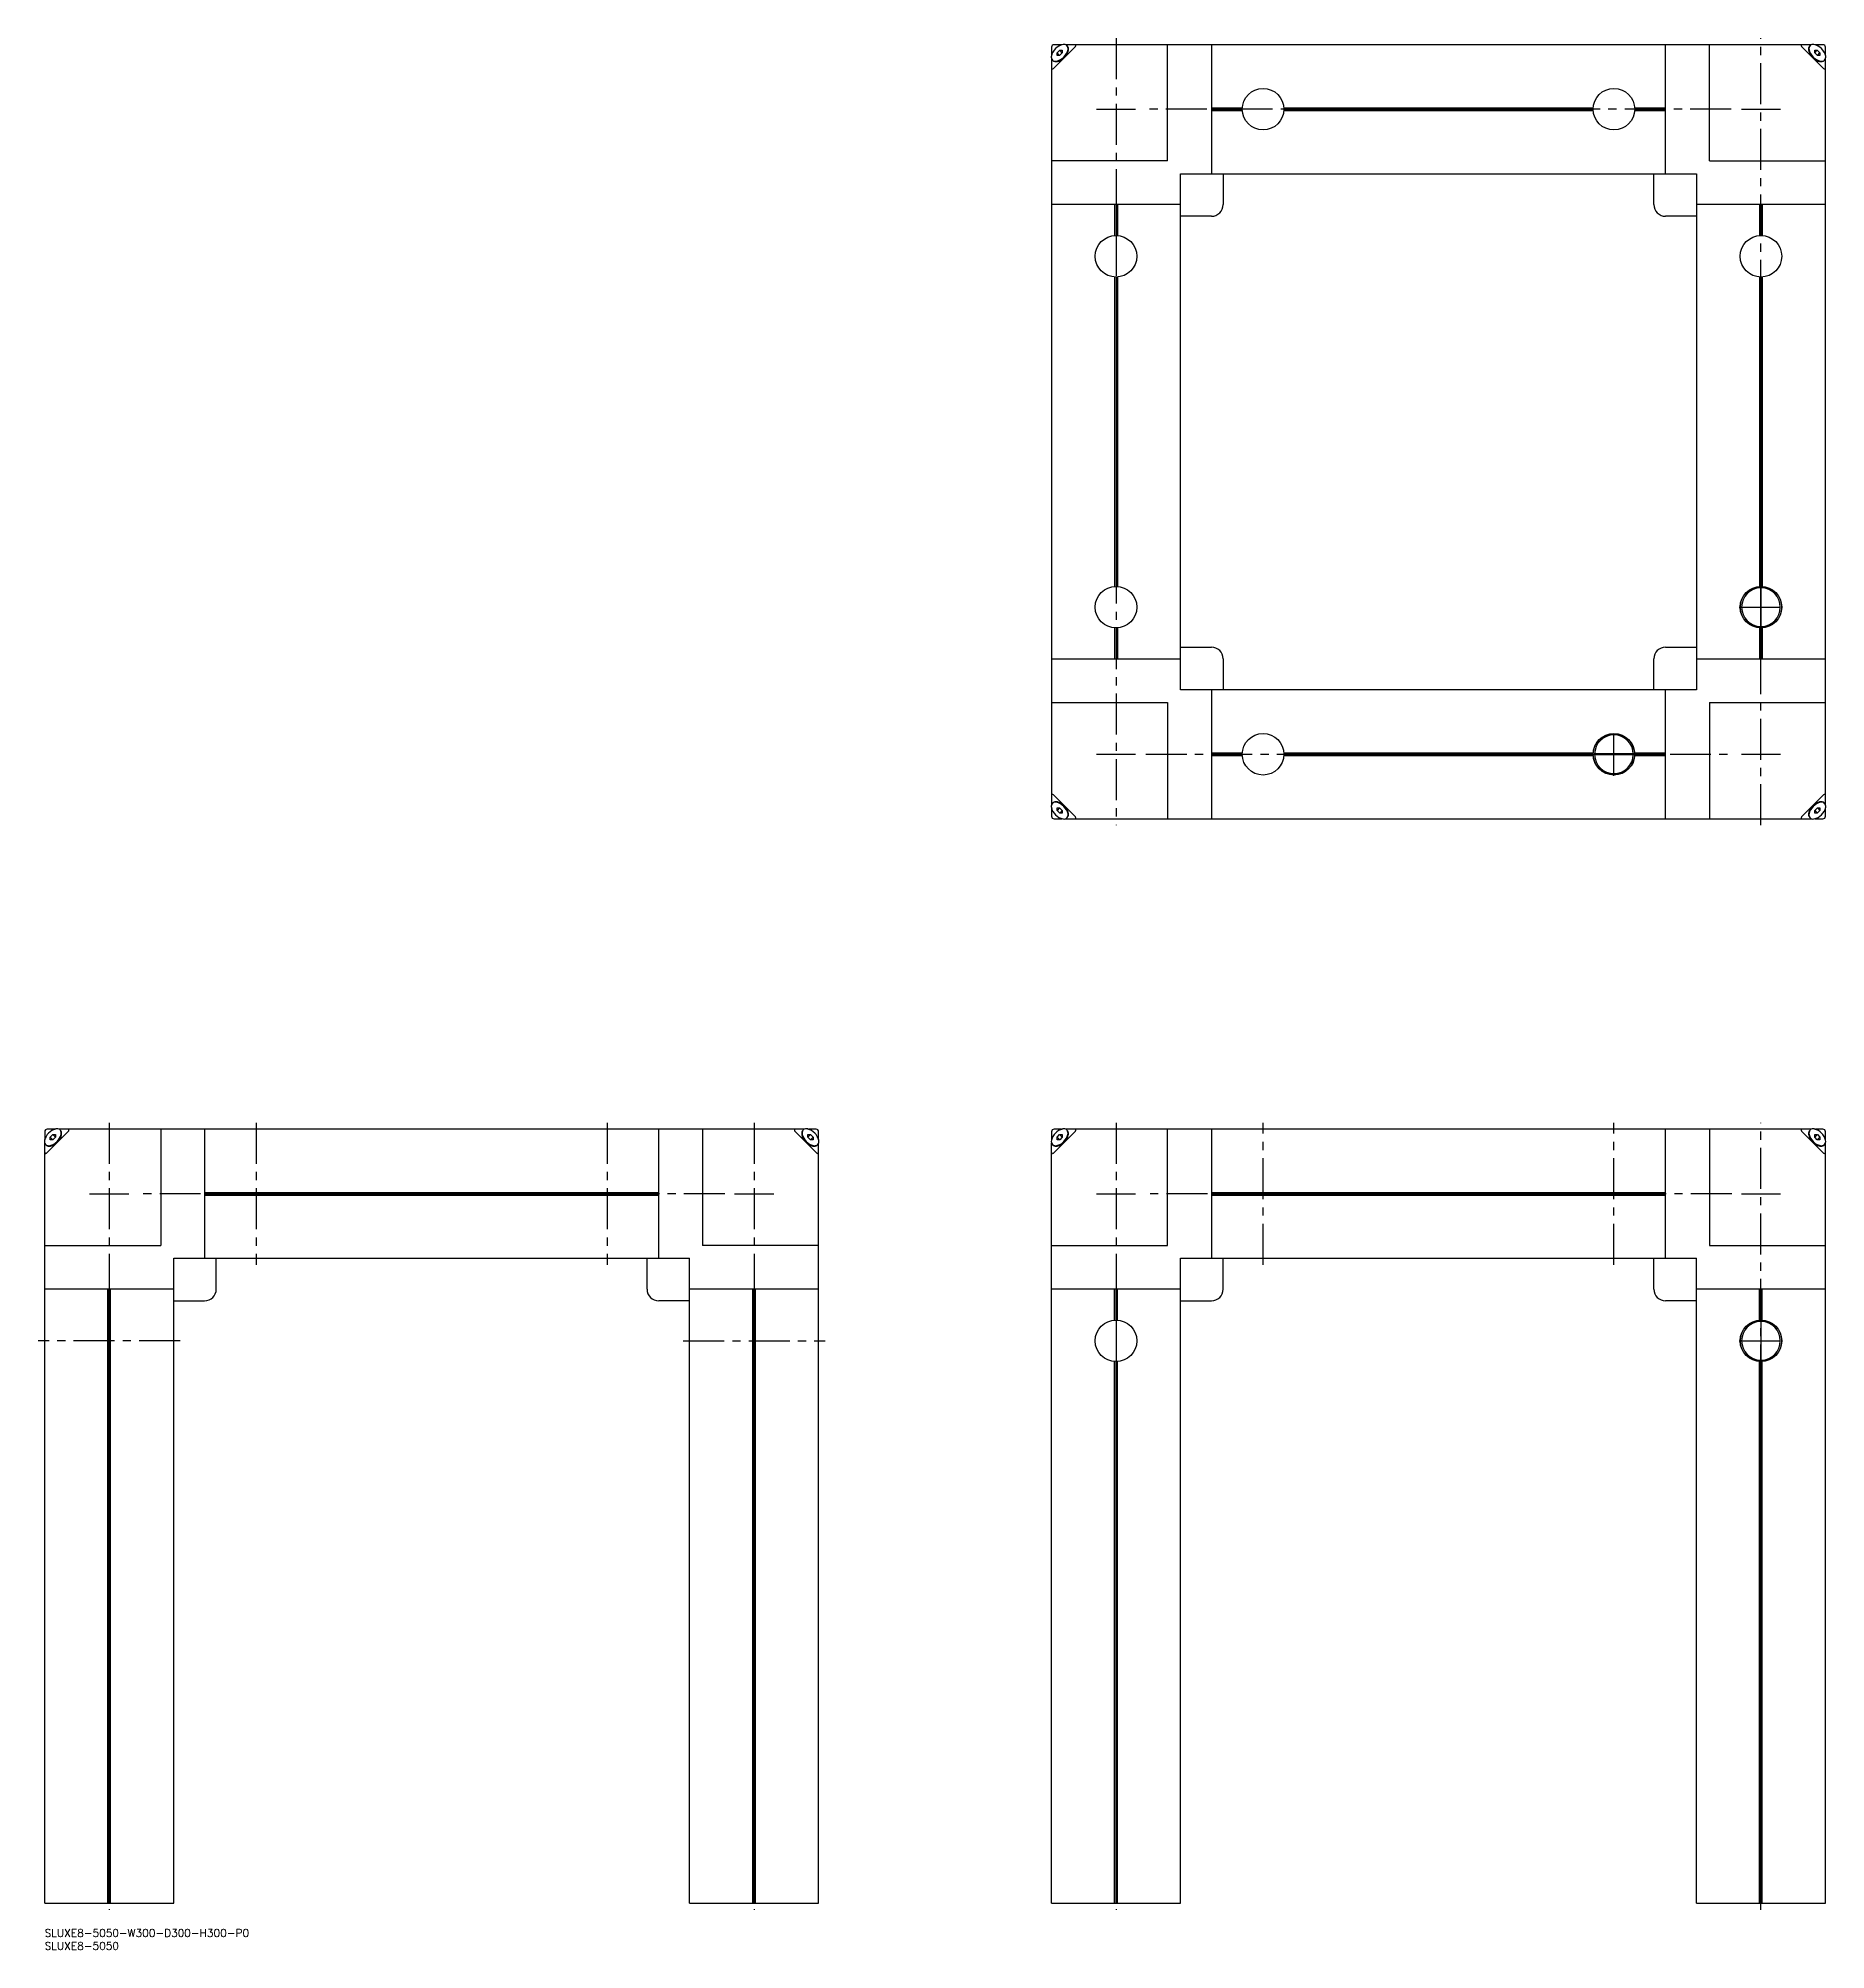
# Model space of a CAD drawing. Extents: x -2 to 690, y -8 to 733.
import ezdxf

# ---------------------------------------------------------------- set-up
doc = ezdxf.new("R2010")
doc.units = 0
doc.header["$LTSCALE"] = 0.5
doc.linetypes.add('CENTER', pattern=[50.8, 31.75, -6.35, 6.35, -6.35])
for name, color, linetype in [('MSM_CENTER', 1, 'CENTER'), ('MSM_CONTINUOUS', 7, 'CONTINUOUS'), ('MSM_PART_NUMBER', 7, 'CONTINUOUS')]:
    doc.layers.add(name, color=color, linetype=linetype)
doc.styles.get("Standard").update_dxf_attribs({"font": 'txt.shx', "height": 3, "bigfont": 'bigfont.shx'})

msp = doc.modelspace()

# ---------------------------------------------------------------- linework, layer by layer
at = {"layer": 'MSM_CENTER'}
for p, q in [((415.26, 732.83), (415.26, 427.83)), ((665.26, 427.83), (665.26, 732.83)), ((407.65, 705.33), (422.87, 705.33)), ((653.71, 705.33), (426.81, 705.33)), ((657.65, 705.33), (672.87, 705.33)), ((656.86, 512.33), (673.66, 512.33)), ((608.26, 446.93), (608.26, 463.73)), ((407.65, 455.33), (422.87, 455.33)), ((426.81, 455.33), (653.91, 455.33)), ((657.65, 455.33), (672.87, 455.33)), ((25, 312.5), (25, 7.5)), ((82, 312.5), (82, 257.5)), ((218, 312.5), (218, 257.5)), ((275, 312.5), (275, 7.5)), ((415.26, 312.5), (415.26, 7.5)), ((472.26, 257.5), (472.26, 312.5)), ((608.26, 257.5), (608.26, 312.5)), ((665.26, 7.5), (665.26, 312.5)), ((17.39, 285), (32.61, 285)), ((263.65, 285), (36.55, 285)), ((267.39, 285), (282.61, 285)), ((407.65, 285), (422.87, 285)), ((653.91, 285), (426.81, 285)), ((657.65, 285), (672.87, 285)), ((52.5, 228), (-2.5, 228)), ((247.5, 228), (302.5, 228)), ((656.86, 228), (673.66, 228))]:
    msp.add_line(p, q, dxfattribs=at)
at = {"layer": 'MSM_CONTINUOUS'}
for p, q in [((390.26, 729.33), (390.26, 726.17)), ((394.42, 730.33), (391.26, 730.33)), ((391.26, 721.33), (399.26, 729.33)), ((392.4, 727.17), (393.43, 728.19)), ((393.42, 726.15), (392.4, 727.17)), ((392.4, 726.15), (392.4, 727.17)), ((393.42, 726.15), (392.4, 726.15)), ((394.44, 727.17), (393.42, 726.15)), ((394.44, 727.17), (393.43, 728.19)), ((393.43, 728.19), (394.44, 728.19)), ((394.44, 728.19), (394.44, 727.17)), ((684.83, 730.33), (395.69, 730.33)), ((396.46, 727.1), (396.66, 728.47)), ((435.26, 685.33), (435.26, 730.33)), ((452.26, 730.33), (452.26, 680.33)), ((628.26, 680.33), (628.26, 730.33)), ((645.26, 685.33), (645.26, 730.33)), ((681.26, 729.33), (689.26, 721.33)), ((683.87, 728.47), (684.06, 727.1)), ((686.09, 727.17), (686.08, 728.19)), ((686.08, 728.19), (687.1, 728.19)), ((686.09, 727.17), (687.1, 728.19)), ((687.11, 726.15), (686.09, 727.17)), ((689.26, 730.33), (686.11, 730.33)), ((687.1, 728.19), (688.12, 727.17)), ((687.11, 726.15), (688.12, 727.17)), ((688.12, 726.15), (687.11, 726.15)), ((688.12, 727.17), (688.12, 726.15)), ((690.26, 726.17), (690.26, 729.33)), ((390.26, 724.91), (390.26, 435.75)), ((392.12, 723.93), (393.5, 724.13)), ((687.03, 724.13), (688.4, 723.93)), ((690.26, 435.75), (690.26, 724.91)), ((452.26, 705.85), (464.23, 705.85)), ((452.26, 705.33), (464.21, 705.33)), ((452.26, 704.81), (464.23, 704.81)), ((480.3, 705.85), (600.23, 705.85)), ((480.3, 704.81), (600.23, 704.81)), ((480.31, 705.33), (600.21, 705.33)), ((616.3, 705.85), (628.26, 705.85)), ((616.3, 704.81), (628.26, 704.81)), ((616.31, 705.33), (628.26, 705.33)), ((435.26, 685.33), (390.26, 685.33)), ((645.26, 685.33), (690.26, 685.33)), ((440.26, 480.33), (440.26, 680.33)), ((440.26, 680.33), (640.26, 680.33)), ((456.76, 680.33), (456.76, 668.33)), ((623.76, 668.33), (623.76, 680.33)), ((640.26, 680.33), (640.26, 480.33)), ((440.26, 668.33), (390.26, 668.33)), ((414.74, 668.33), (414.74, 656.36)), ((415.26, 668.33), (415.26, 656.38)), ((415.78, 668.33), (415.78, 656.36)), ((690.26, 668.33), (640.26, 668.33)), ((664.74, 668.33), (664.74, 656.36)), ((665.26, 668.33), (665.26, 656.38)), ((665.78, 668.33), (665.78, 656.36)), ((452.26, 663.83), (440.26, 663.83)), ((640.26, 663.83), (628.26, 663.83)), ((414.74, 640.3), (414.74, 520.36)), ((415.26, 640.28), (415.26, 520.38)), ((415.78, 640.3), (415.78, 520.36)), ((664.74, 640.3), (664.74, 520.36)), ((665.26, 640.28), (665.26, 520.38)), ((665.78, 640.3), (665.78, 520.36)), ((665.16, 520.03), (665.16, 504.63)), ((665.36, 504.63), (665.36, 520.03)), ((414.74, 504.3), (414.74, 492.33)), ((415.26, 504.28), (415.26, 492.33)), ((415.78, 504.3), (415.78, 492.33)), ((664.74, 504.3), (664.74, 492.33)), ((665.26, 504.28), (665.26, 492.33)), ((665.78, 504.3), (665.78, 492.33)), ((440.26, 496.83), (452.26, 496.83)), ((628.26, 496.83), (640.26, 496.83)), ((390.26, 492.33), (440.26, 492.33)), ((456.76, 492.33), (456.76, 480.33)), ((623.76, 480.33), (623.76, 492.33)), ((640.26, 492.33), (690.26, 492.33)), ((390.26, 475.33), (435.26, 475.33)), ((435.26, 475.33), (435.26, 430.33)), ((640.26, 480.33), (440.26, 480.33)), ((452.26, 480.33), (452.26, 430.33)), ((628.26, 430.33), (628.26, 480.33)), ((645.26, 475.33), (690.26, 475.33)), ((645.26, 475.33), (645.26, 430.33)), ((452.26, 455.85), (464.23, 455.85)), ((452.26, 455.33), (464.21, 455.33)), ((452.26, 454.81), (464.23, 454.81)), ((480.3, 455.85), (600.23, 455.85)), ((480.3, 454.81), (600.23, 454.81)), ((480.31, 455.33), (600.21, 455.33)), ((615.96, 455.43), (600.56, 455.43)), ((600.56, 455.23), (615.96, 455.23)), ((616.3, 455.85), (628.26, 455.85)), ((616.3, 454.81), (628.26, 454.81)), ((616.31, 455.33), (628.26, 455.33)), ((399.26, 431.33), (391.26, 439.33)), ((689.26, 439.33), (681.26, 431.33)), ((390.26, 434.48), (390.26, 431.33)), ((391.26, 430.33), (394.42, 430.33)), ((393.5, 436.53), (392.12, 436.73)), ((393.42, 434.51), (392.4, 433.49)), ((392.4, 433.49), (392.4, 434.51)), ((392.4, 434.51), (393.42, 434.51)), ((393.43, 432.47), (392.4, 433.49)), ((393.42, 434.51), (394.44, 433.49)), ((394.44, 433.49), (393.43, 432.47)), ((394.44, 432.47), (393.43, 432.47)), ((394.44, 433.49), (394.44, 432.47)), ((395.69, 430.33), (684.83, 430.33)), ((396.66, 432.19), (396.46, 433.56)), ((684.06, 433.56), (683.87, 432.19)), ((686.08, 432.47), (686.09, 433.49)), ((687.1, 432.47), (686.08, 432.47)), ((686.09, 433.49), (687.11, 434.51)), ((686.09, 433.49), (687.1, 432.47)), ((686.11, 430.33), (689.26, 430.33)), ((688.4, 436.73), (687.03, 436.53)), ((688.12, 433.49), (687.1, 432.47)), ((687.11, 434.51), (688.12, 433.49)), ((687.11, 434.51), (688.12, 434.51)), ((688.12, 434.51), (688.12, 433.49)), ((690.26, 431.33), (690.26, 434.48)), ((0, 309), (0, 305.95)), ((0, 10), (0, 304.63)), ((3.93, 310), (1, 310)), ((1, 301), (9, 309)), ((2.09, 303.65), (3.3, 303.84)), ((2.14, 306.87), (3.16, 307.9)), ((3.17, 305.85), (2.14, 306.87)), ((2.14, 305.85), (2.14, 306.87)), ((3.16, 305.85), (2.14, 305.85)), ((4.18, 306.88), (3.16, 307.9)), ((3.16, 307.9), (4.18, 307.9)), ((4.18, 306.87), (3.16, 305.85)), ((4.18, 307.9), (4.18, 306.87)), ((294.48, 310), (5.55, 310)), ((6.19, 306.76), (6.39, 308.1)), ((45, 310), (45, 265)), ((62, 310), (62, 260)), ((238, 260), (238, 310)), ((255, 310), (255, 265)), ((291, 309), (299, 301)), ((293.63, 307.97), (293.81, 306.75)), ((295.82, 306.88), (296.84, 307.9)), ((295.82, 306.87), (295.82, 307.9)), ((295.82, 307.9), (296.84, 307.9)), ((296.84, 305.85), (295.82, 306.87)), ((299, 310), (296.07, 310)), ((296.7, 303.84), (297.91, 303.65)), ((296.83, 305.85), (297.86, 306.87)), ((296.84, 307.9), (297.86, 306.87)), ((297.86, 305.85), (296.84, 305.85)), ((297.86, 306.87), (297.86, 305.85)), ((300, 305.95), (300, 309)), ((300, 10), (300, 304.63)), ((390.26, 309), (390.26, 305.95)), ((390.26, 10), (390.26, 304.63)), ((394.13, 310), (391.26, 310)), ((391.26, 301), (399.26, 309)), ((392.35, 303.65), (393.56, 303.84)), ((392.4, 306.87), (393.42, 307.9)), ((393.43, 305.85), (392.4, 306.87)), ((392.4, 305.85), (392.4, 306.87)), ((393.43, 305.85), (392.4, 305.85)), ((394.44, 306.88), (393.42, 307.9)), ((393.42, 307.9), (394.44, 307.9)), ((394.44, 306.87), (393.43, 305.85)), ((394.44, 307.9), (394.44, 306.87)), ((684.75, 310), (395.78, 310)), ((396.45, 306.75), (396.63, 307.97)), ((435.26, 265), (435.26, 310)), ((452.26, 310), (452.26, 260)), ((628.26, 260), (628.26, 310)), ((645.26, 310), (645.26, 265)), ((681.26, 309), (689.26, 301)), ((683.89, 307.97), (684.07, 306.75)), ((686.08, 306.88), (687.11, 307.9)), ((686.08, 306.87), (686.09, 307.9)), ((687.1, 305.85), (686.08, 306.87)), ((686.09, 307.9), (687.11, 307.9)), ((689.26, 310), (686.33, 310)), ((686.97, 303.84), (688.17, 303.65)), ((687.09, 305.85), (688.12, 306.87)), ((688.12, 305.85), (687.1, 305.85)), ((687.11, 307.9), (688.12, 306.87)), ((688.12, 306.87), (688.12, 305.85)), ((690.26, 305.95), (690.26, 309)), ((690.26, 10), (690.26, 304.63)), ((62, 285.52), (238, 285.52)), ((62, 285), (238, 285)), ((62, 284.48), (238, 284.48)), ((452.26, 285.52), (628.26, 285.52)), ((452.26, 285), (628.26, 285)), ((452.26, 284.48), (628.26, 284.48)), ((0, 265), (45, 265)), ((50, 260), (250, 260)), ((50, 10), (50, 260)), ((66.5, 248), (66.5, 260)), ((233.5, 248), (233.5, 260)), ((250, 10), (250, 260)), ((300, 265), (255, 265)), ((390.26, 265), (435.26, 265)), ((440.26, 260), (640.26, 260)), ((440.26, 10), (440.26, 260)), ((456.76, 248), (456.76, 260)), ((623.76, 248), (623.76, 260)), ((640.26, 10), (640.26, 260)), ((645.26, 265), (690.26, 265)), ((50, 248), (0, 248)), ((24.48, 10), (24.48, 248)), ((25, 10), (25, 248)), ((25.52, 10), (25.52, 248)), ((300, 248), (250, 248)), ((274.48, 10), (274.48, 248)), ((275, 10), (275, 248)), ((275.52, 10), (275.52, 248)), ((440.26, 248), (390.26, 248)), ((414.74, 236.03), (414.74, 248)), ((415.26, 236.05), (415.26, 248)), ((415.78, 236.03), (415.78, 248)), ((690.26, 248), (640.26, 248)), ((664.74, 236.03), (664.74, 248)), ((665.26, 236.05), (665.26, 248)), ((665.78, 236.03), (665.78, 248)), ((50, 243.5), (62, 243.5)), ((250, 243.5), (238, 243.5)), ((440.26, 243.5), (452.26, 243.5)), ((640.26, 243.5), (628.26, 243.5)), ((665.16, 235.7), (665.16, 220.3)), ((665.36, 220.3), (665.36, 235.7)), ((414.74, 10), (414.74, 219.97)), ((415.26, 10), (415.26, 219.95)), ((415.78, 10), (415.78, 219.97)), ((664.74, 10), (664.74, 219.97)), ((665.26, 10), (665.26, 219.95)), ((665.78, 10), (665.78, 219.97)), ((0, 10), (50, 10)), ((250, 10), (300, 10)), ((390.26, 10), (440.26, 10)), ((640.26, 10), (690.26, 10))]:
    msp.add_line(p, q, dxfattribs=at)
for centre, radius in [((472.26, 705.33), 8.05), ((608.26, 705.33), 8.05), ((415.26, 648.33), 8.05), ((665.26, 648.33), 8.05), ((415.26, 512.33), 8.05), ((665.26, 512.33), 8.05), ((665.26, 512.33), 8), ((472.26, 455.33), 8.05), ((608.26, 455.33), 8.05), ((608.26, 455.33), 8), ((415.26, 228), 8.05), ((665.26, 228), 8.05), ((665.26, 228), 8)]:
    msp.add_circle(centre, radius, dxfattribs=at)
for centre, radius, start, end in [((396.07, 724.53), 6.03, 102.88925, 167.11075), ((391.26, 729.33), 1, 90, 180), ((390.78, 729.81), 6.03, 282.88925, 347.11075), ((390.62, 729.97), 6.51, 295.86925, 334.13075), ((395.07, 728.65), 1.79, 48.83958, 101.25413), ((394.9, 728.82), 1.8, 348.76693, 41.13937), ((395.35, 728.78), 1.48, 10.76858, 47.10576), ((393.02, 728.8), 3.84, 334.19918, 352.34118), ((394.57, 728.61), 2.28, 351.987, 11.30698), ((399.27, 729.59), 0.735, 72.33116, 90.22317), ((397.73, 730.88), 2.18, 314.67855, 324.73257), ((399.38, 729.99), 0.327, 45.22433, 69.77419), ((398.72, 730.2), 0.976, 323.63673, 343.83913), ((399.43, 730.05), 0.24, 15.65993, 44.01769), ((399.32, 730.03), 0.352, 343.26149, 14.58935), ((681.2, 730.03), 0.352, 165.41065, 196.73851), ((681.09, 730.05), 0.24, 135.98231, 164.34007), ((681.8, 730.2), 0.976, 196.16087, 216.36327), ((681.15, 729.99), 0.327, 110.22581, 134.77567), ((682.79, 730.88), 2.18, 215.26743, 225.32145), ((681.26, 729.59), 0.735, 89.77683, 107.66884), ((685.95, 728.61), 2.28, 168.69302, 188.013), ((687.51, 728.8), 3.84, 187.65882, 205.80082), ((685.18, 728.78), 1.48, 132.89424, 169.23142), ((685.63, 728.82), 1.8, 138.86063, 191.23307), ((689.75, 729.81), 6.03, 192.88925, 257.11075), ((689.9, 729.97), 6.51, 205.86925, 244.13075), ((685.45, 728.65), 1.79, 78.74587, 131.16042), ((684.46, 724.53), 6.03, 12.88925, 77.11075), ((689.26, 729.33), 1, 0, 90), ((391.99, 725.53), 1.84, 169.40057, 220.50572), ((390.98, 721.32), 0.713, 179.49598, 197.94969), ((390.6, 721.22), 0.325, 200.15382, 224.84766), ((390.54, 721.16), 0.238, 225.83172, 254.49066), ((390.56, 721.3), 0.379, 256.57936, 285.5698), ((391.77, 725.69), 1.79, 228.84207, 281.25164), ((390.37, 721.92), 1.04, 286.73905, 305.78509), ((391.84, 725.29), 1.53, 223.43871, 258.72593), ((389.64, 722.95), 2.29, 305.51544, 315.07344), ((391.99, 726.06), 2.31, 258.82666, 277.84208), ((391.76, 727.66), 3.93, 277.85617, 295.58505), ((688.76, 727.66), 3.93, 244.41495, 262.14383), ((688.54, 726.06), 2.31, 262.15792, 281.17334), ((688.75, 725.69), 1.79, 258.74836, 311.15793), ((688.69, 725.29), 1.53, 281.27407, 316.56129), ((690.88, 722.95), 2.29, 224.92656, 234.48456), ((690.16, 721.92), 1.04, 234.21491, 253.26095), ((689.96, 721.3), 0.379, 254.4302, 283.42064), ((688.53, 725.53), 1.84, 319.49428, 10.59943), ((689.99, 721.16), 0.238, 285.50934, 314.16828), ((689.92, 721.22), 0.325, 315.15234, 339.84618), ((689.55, 721.32), 0.713, 342.05031, 0.50402), ((452.26, 668.33), 4.5, 270, 0), ((628.26, 668.33), 4.5, 180, 270), ((665.26, 512.33), 7.5, 90.76397, 269.23603), ((665.26, 512.33), 7.7, 89.25588, 90.74412), ((665.26, 512.33), 7.5, 270.76397, 89.23603), ((665.26, 512.33), 7.7, 269.25588, 270.74412), ((667.74, 505.52), 2.25, 7.29097, 8.69997), ((452.26, 492.33), 4.5, 0, 90), ((628.26, 492.33), 4.5, 90, 180), ((608.26, 455.33), 7.5, 0.76397, 179.23603), ((615.08, 457.81), 2.25, 97.29097, 98.6961), ((608.26, 455.33), 7.7, 179.25588, 180.74412), ((608.26, 455.33), 7.5, 180.76397, 359.23603), ((608.26, 455.33), 7.7, 359.25588, 0.74412), ((390.98, 439.34), 0.713, 162.05031, 180.50402), ((390.6, 439.44), 0.325, 135.15234, 159.84618), ((390.54, 439.5), 0.238, 105.50934, 134.16828), ((390.56, 439.36), 0.379, 74.4302, 103.42064), ((390.37, 438.74), 1.04, 54.21491, 73.26095), ((389.64, 437.71), 2.29, 44.92656, 54.48456), ((690.88, 437.71), 2.29, 125.51544, 135.07344), ((690.16, 438.74), 1.04, 106.73905, 125.78509), ((689.96, 439.36), 0.379, 76.57936, 105.5698), ((689.99, 439.5), 0.238, 45.83172, 74.49066), ((689.92, 439.44), 0.325, 20.15382, 44.84766), ((689.55, 439.34), 0.713, 359.49598, 17.94969), ((391.99, 435.12), 1.84, 139.49428, 190.59943), ((396.07, 436.13), 6.03, 192.88925, 257.11075), ((391.26, 431.33), 1, 180, 270), ((391.77, 434.97), 1.79, 78.74836, 131.15793), ((391.84, 435.37), 1.53, 101.27407, 136.56129), ((391.99, 434.6), 2.31, 82.15792, 101.17334), ((390.78, 430.85), 6.03, 12.88925, 77.11075), ((391.76, 433), 3.93, 64.41495, 82.14383), ((390.62, 430.69), 6.51, 25.86925, 64.13075), ((395.07, 432.01), 1.79, 258.74587, 311.16042), ((394.9, 431.84), 1.8, 318.86063, 11.23307), ((395.35, 431.88), 1.48, 312.89424, 349.23142), ((393.02, 431.86), 3.84, 7.65882, 25.80082), ((394.57, 432.05), 2.28, 348.69302, 8.013), ((397.73, 429.78), 2.18, 35.26743, 45.32145), ((399.27, 431.06), 0.735, 269.77683, 287.66884), ((399.38, 430.67), 0.327, 290.22581, 314.77567), ((398.72, 430.46), 0.976, 16.16087, 36.36327), ((399.43, 430.61), 0.24, 315.98231, 344.34007), ((399.32, 430.63), 0.352, 345.41065, 16.73851), ((681.2, 430.63), 0.352, 163.26149, 194.58935), ((681.8, 430.46), 0.976, 143.63673, 163.83913), ((681.09, 430.61), 0.24, 195.65993, 224.01769), ((681.15, 430.67), 0.327, 225.22433, 249.77419), ((682.79, 429.78), 2.18, 134.67855, 144.73257), ((681.26, 431.06), 0.735, 252.33116, 270.22317), ((685.95, 432.05), 2.28, 171.987, 191.30698), ((687.51, 431.86), 3.84, 154.19918, 172.34118), ((685.18, 431.88), 1.48, 190.76858, 227.10576), ((685.63, 431.84), 1.8, 168.76693, 221.13937), ((689.75, 430.85), 6.03, 102.88925, 167.11075), ((689.9, 430.69), 6.51, 115.86925, 154.13075), ((685.45, 432.01), 1.79, 228.83958, 281.25413), ((684.46, 436.13), 6.03, 282.88925, 347.11075), ((688.76, 433), 3.93, 97.85617, 115.58505), ((688.54, 434.6), 2.31, 78.82666, 97.84208), ((688.75, 434.97), 1.79, 48.84207, 101.25164), ((688.69, 435.37), 1.53, 43.43871, 78.72593), ((689.26, 431.33), 1, 270, 0), ((688.53, 435.12), 1.84, 349.40057, 40.50572), ((1.84, 305.28), 1.95, 165.51852, 220.03752), ((5.85, 304.21), 6.1, 105.38803, 165.17374), ((1, 309), 1, 90, 180), ((1.6, 305.61), 2.02, 231.55337, 284.01414), ((1.52, 304.88), 1.42, 219.31485, 248.09225), ((1.54, 307.29), 3.87, 273.33724, 298.85877), ((0.47, 309.53), 6.1, 285.39255, 345.16922), ((0.27, 309.74), 6.63, 298.23432, 329.95528), ((4.75, 308.26), 1.91, 49.85687, 105.71064), ((4.5, 308.46), 1.93, 345.26372, 40.29232), ((2.47, 308.54), 4.13, 329.14773, 353.62173), ((5.09, 308.47), 1.47, 16.92472, 43.07898), ((4.5, 308.3), 2.09, 354.09274, 16.67162), ((9.01, 309.25), 0.747, 78.04937, 90.52569), ((7.3, 310.69), 2.4, 315.04226, 323.65505), ((9.1, 309.64), 0.353, 47.07631, 79.73153), ((8.39, 309.91), 1.06, 323.08346, 340.38456), ((9.17, 309.72), 0.243, 5.64214, 45.4241), ((8.99, 309.7), 0.428, 339.52095, 5.61195), ((290.83, 309.72), 0.243, 134.5759, 174.35786), ((291.01, 309.7), 0.428, 174.38805, 200.47905), ((291.61, 309.91), 1.06, 199.61544, 216.91654), ((290.9, 309.64), 0.353, 100.26847, 132.92369), ((292.7, 310.69), 2.4, 216.34495, 224.95774), ((290.99, 309.25), 0.747, 89.47431, 101.95063), ((295.5, 308.3), 2.09, 163.32838, 185.90726), ((297.53, 308.54), 4.13, 186.37827, 210.85227), ((294.91, 308.47), 1.47, 133.95124, 163.07528), ((295.5, 308.46), 1.93, 139.70768, 194.73628), ((299.53, 309.53), 6.1, 194.83078, 254.60745), ((299.73, 309.74), 6.63, 210.04472, 241.76568), ((295.25, 308.26), 1.91, 74.28936, 130.14313), ((294.15, 304.21), 6.1, 14.82626, 74.61197), ((298.46, 307.29), 3.87, 241.14123, 266.66276), ((298.4, 305.61), 2.02, 255.98586, 308.44663), ((299, 309), 1, 0, 90), ((298.48, 304.88), 1.42, 291.90775, 320.68515), ((298.16, 305.28), 1.95, 319.96248, 14.48148), ((392.1, 305.28), 1.95, 165.51852, 220.03752), ((396.11, 304.21), 6.1, 105.38803, 165.17374), ((391.26, 309), 1, 90, 180), ((391.86, 305.61), 2.02, 231.55337, 284.01414), ((391.78, 304.88), 1.42, 219.31485, 248.09225), ((391.81, 307.29), 3.87, 273.33724, 298.85877), ((390.73, 309.53), 6.1, 285.39255, 345.16922), ((390.54, 309.74), 6.63, 298.23432, 329.95528), ((395.01, 308.26), 1.91, 49.85687, 105.71064), ((394.76, 308.46), 1.93, 345.26372, 40.29232), ((392.73, 308.54), 4.13, 329.14773, 353.62173), ((395.35, 308.47), 1.47, 16.92472, 46.04876), ((394.76, 308.3), 2.09, 354.09274, 16.67162), ((399.27, 309.25), 0.747, 78.04937, 90.52569), ((397.57, 310.69), 2.4, 315.04226, 323.65505), ((399.36, 309.64), 0.353, 47.07631, 79.73153), ((398.65, 309.91), 1.06, 323.08346, 340.38456), ((399.43, 309.72), 0.243, 5.64214, 45.4241), ((399.25, 309.7), 0.428, 339.52095, 5.61195), ((681.09, 309.72), 0.243, 134.5759, 174.35786), ((681.28, 309.7), 0.428, 174.38805, 200.47905), ((681.88, 309.91), 1.06, 199.61544, 216.91654), ((681.16, 309.64), 0.353, 100.26847, 132.92369), ((682.96, 310.69), 2.4, 216.34495, 224.95774), ((681.26, 309.25), 0.747, 89.47431, 101.95063), ((685.77, 308.3), 2.09, 163.32838, 185.90726), ((687.79, 308.54), 4.13, 186.37827, 210.85227), ((685.17, 308.47), 1.47, 133.95124, 163.07528), ((685.76, 308.46), 1.93, 139.70768, 194.73628), ((689.79, 309.53), 6.1, 194.83078, 254.60745), ((689.99, 309.74), 6.63, 210.04472, 241.76568), ((685.52, 308.26), 1.91, 74.28936, 130.14313), ((684.41, 304.21), 6.1, 14.82626, 74.61197), ((688.72, 307.29), 3.87, 241.14123, 266.66276), ((688.66, 305.61), 2.02, 255.98586, 308.44663), ((689.26, 309), 1, 0, 90), ((688.74, 304.88), 1.42, 291.90775, 320.68515), ((688.43, 305.28), 1.95, 319.96248, 14.48148), ((0.75, 300.99), 0.749, 179.46921, 191.93584), ((0.38, 300.91), 0.373, 191.17122, 222.02094), ((0.27, 300.82), 0.229, 223.26039, 265.67337), ((0.29, 301.04), 0.454, 265.15887, 289.70822), ((0.09, 301.6), 1.05, 289.53539, 306.9966), ((-0.68, 302.68), 2.37, 306.30181, 315.00087), ((1.7, 305.42), 2, 249.00355, 271.91494), ((298.3, 305.42), 2, 268.08506, 290.99645), ((300.68, 302.68), 2.37, 224.99913, 233.69819), ((299.91, 301.6), 1.05, 233.0034, 250.46461), ((299.71, 301.04), 0.454, 250.29178, 274.84113), ((299.73, 300.82), 0.229, 274.32663, 316.73961), ((299.62, 300.91), 0.373, 317.97906, 348.82878), ((299.25, 300.99), 0.749, 348.06416, 0.53079), ((391.01, 300.99), 0.749, 179.46921, 191.93584), ((390.64, 300.91), 0.373, 191.17122, 222.02094), ((390.53, 300.82), 0.229, 223.26039, 265.67337), ((390.55, 301.04), 0.454, 265.15887, 289.70822), ((390.36, 301.6), 1.05, 289.53539, 306.9966), ((389.58, 302.68), 2.37, 306.30181, 315.00087), ((391.96, 305.42), 2, 249.00355, 271.91494), ((688.56, 305.42), 2, 268.08506, 290.99645), ((690.94, 302.68), 2.37, 224.99913, 233.69819), ((690.17, 301.6), 1.05, 233.0034, 250.46461), ((689.97, 301.04), 0.454, 250.29178, 274.84113), ((689.99, 300.82), 0.229, 274.32663, 316.73961), ((689.88, 300.91), 0.373, 317.97906, 348.82878), ((689.51, 300.99), 0.749, 348.06416, 0.53079), ((62, 248), 4.5, 270, 0), ((238, 248), 4.5, 180, 270), ((452.26, 248), 4.5, 270, 0), ((628.26, 248), 4.5, 180, 270), ((665.26, 228), 7.5, 90.76397, 269.23603), ((662.78, 234.81), 2.25, 187.29097, 188.6961), ((665.26, 228), 7.7, 89.25588, 90.74412), ((665.26, 228), 7.5, 270.76397, 89.23603), ((665.26, 228), 7.7, 269.25588, 270.74412)]:
    msp.add_arc(centre, radius, start, end, dxfattribs=at)

# ---------------------------------------------------------------- texts
at = {"layer": 'MSM_PART_NUMBER'}
for s, p in [('SLUXE8-5050-W300-D300-H300-P0', (0, -3)), ('SLUXE8-5050', (0, -8))]:
    msp.add_text(s, height=3, dxfattribs=at).set_placement(p)

doc.saveas('drawing.dxf')
